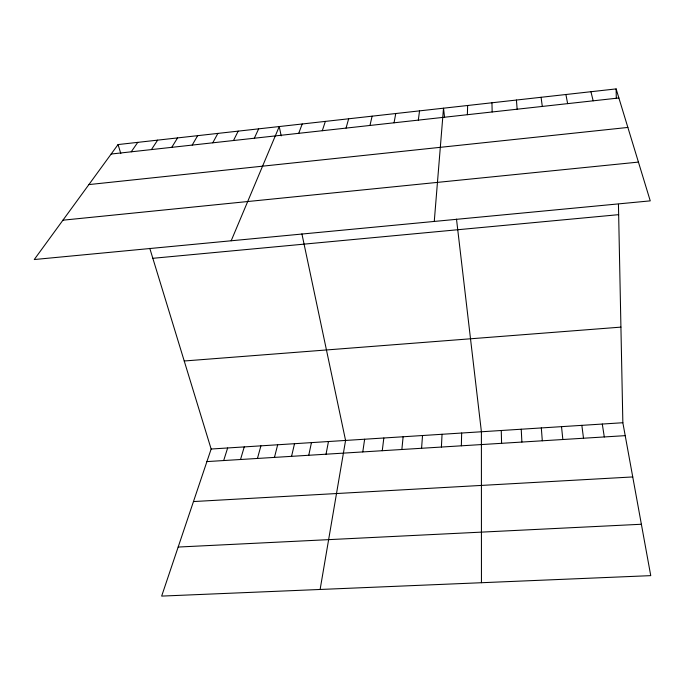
<?xml version="1.0" encoding="UTF-8"?>
<svg xmlns="http://www.w3.org/2000/svg" width="685" height="685" viewBox="0 0 685 685"><rect width="100%" height="100%" fill="white"/><g stroke="black" fill="none" stroke-linecap="round" stroke-linejoin="round"><path stroke-width="1.03" d="M461.347 445.815L461.664 433.023M467.367 114.703L467.641 105.499M441.405 447.048L442.039 434.281M421.575 448.281L422.525 435.523M434.264 221.443L443.512 108.196L444.582 117.4M401.864 449.497L403.123 436.765M382.264 450.713L383.831 437.998M418.312 120.123L419.545 110.876M362.776 451.92L364.643 439.222M320.118 589.468L345.574 440.438L301.905 233.859M394.055 122.803L395.75 113.53M326.034 454.198L328.466 441.534M308.755 455.268L311.452 442.621M369.96 125.458L372.118 116.176M291.562 456.338L294.524 443.7M274.462 457.4L277.673 444.779M257.449 458.453L260.916 445.849M346.045 128.104L348.656 118.796M240.521 459.498L244.245 446.911M223.678 460.543L227.651 447.973M322.292 130.724L325.349 121.399M149.792 248.355L211.143 449.026L161.66 596.096L650.75 575.64L622.853 422.731L618.444 204.284M298.711 133.327L302.213 123.985M231.179 240.786L279.232 126.554L281.201 135.887M254.323 138.224L258.647 128.857M233.482 140.528L238.192 131.143M212.778 142.814L217.864 133.412M192.194 145.083L197.657 135.673M171.747 147.344L177.578 137.916M151.428 149.587L157.619 140.142M131.229 151.813L137.779 142.36M118.06 144.561L34.25 259.538L650.253 200.868L616.115 88.904L118.06 144.561L120.817 153.586M111.158 154.031L618.88 97.981M88.879 184.59L627.862 127.436M62.934 220.185L638.429 162.097M152.841 258.305L618.658 214.662M184.231 360.995L620.927 327.122M211.143 449.026L622.853 422.731M206.921 461.587L625.208 435.651M193.47 501.557L632.743 476.94M178.16 547.05L641.374 524.256M590.924 91.722L593.167 100.815M565.913 94.521L567.634 103.641M602.286 424.049L604.298 436.953M541.081 97.296L542.297 106.432M581.848 425.351L583.509 438.237M456.501 219.131L481.401 431.764L481.444 582.721M561.52 426.652L562.847 439.522M516.43 100.044L517.141 109.215M541.321 427.937L542.306 440.789M521.234 429.221L521.884 442.056M501.257 430.497L501.591 443.315M491.95 102.784L492.164 111.972M616.115 88.904L616.312 98.443"/></g></svg>
